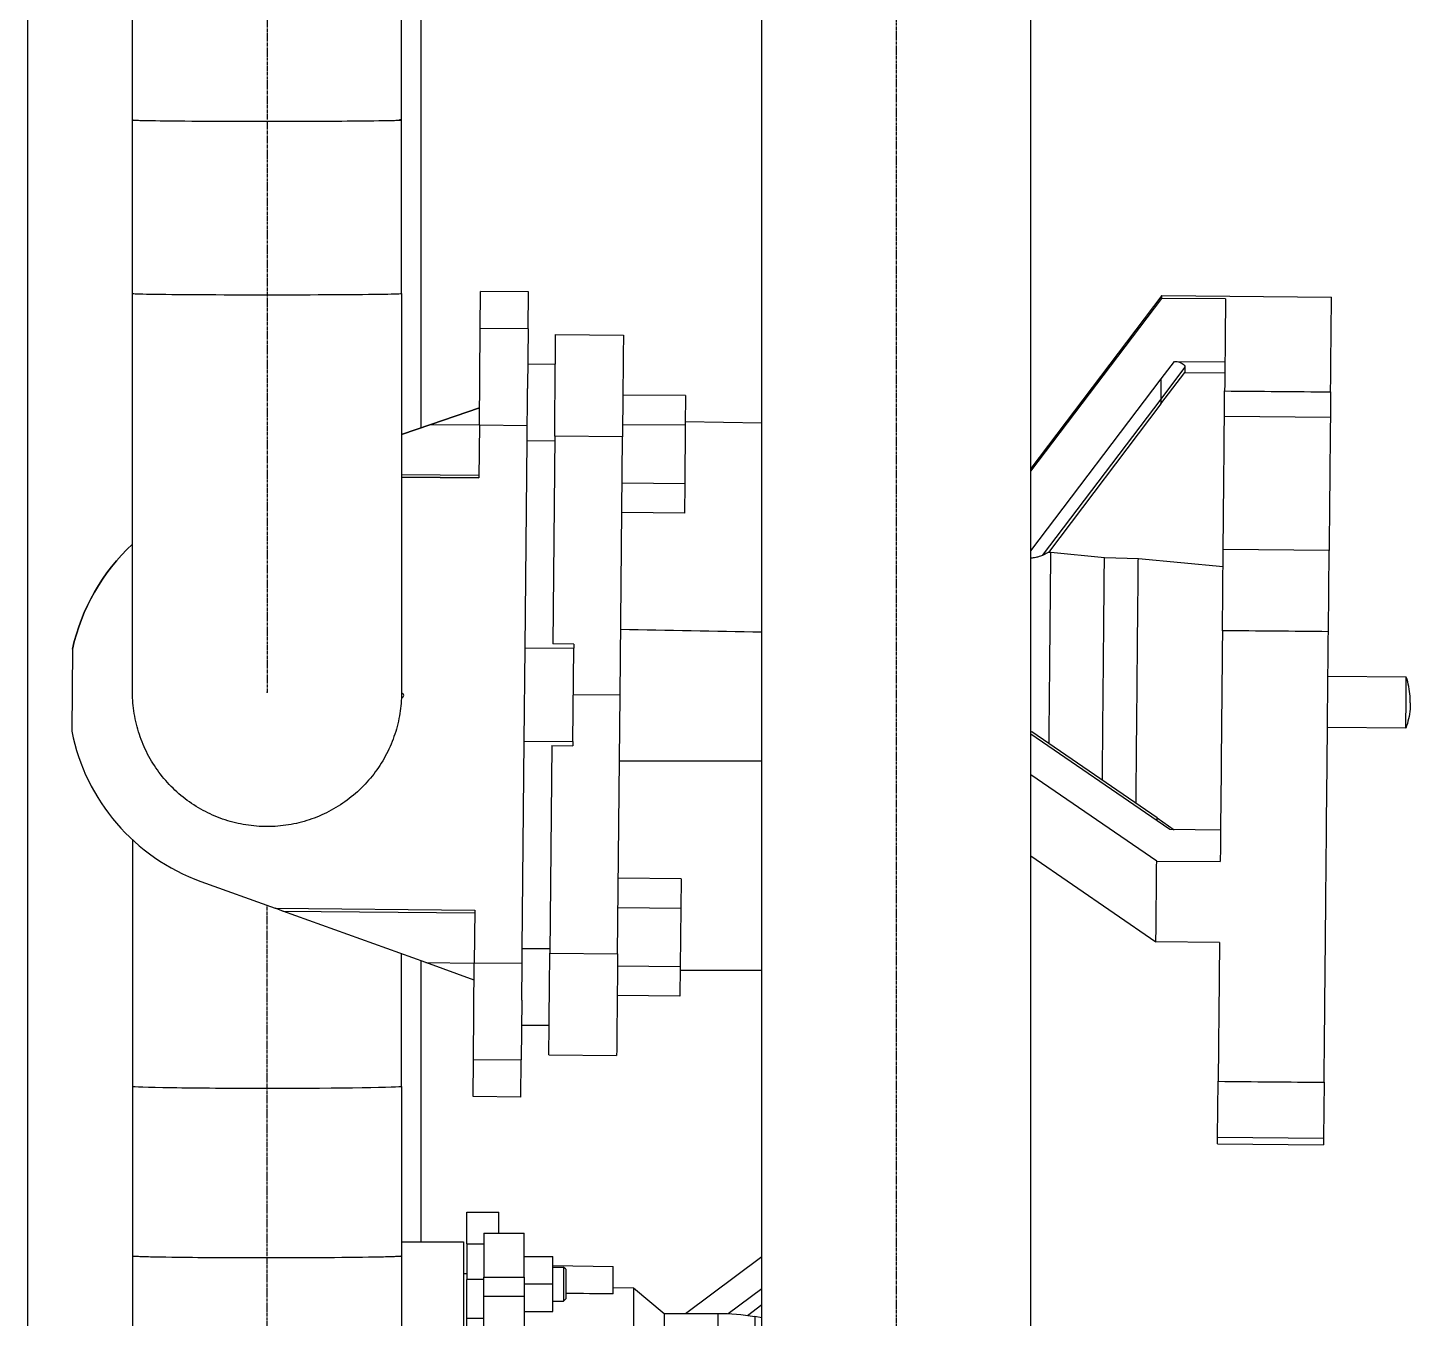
# Model space of a CAD drawing. Header units: millimetres. Extents: x 48717 to 75522, y 76128 to 88842.
# Drawn here: x 58023.9 to 58350.2, y 80764.2 to 81068.8 of the extents above; entities that cross this region are included whole.
import ezdxf

# ---------------------------------------------------------------- set-up
doc = ezdxf.new("R2010")
doc.units = ezdxf.units.MM
doc.linetypes.add('CENTER2', pattern=[1.125, 0.75, -0.125, 0.125, -0.125])
for name, color, linetype in [('Top (Plan) View2-CENTER', 1, 'CENTER2'), ('Top (Plan) View2-DV20-S1B-001a', 140, 'Continuous'), ('Top (Plan) View2-DV20-S1B-001d', 140, 'Continuous'), ('Top (Plan) View2-DV90-S1B-001d', 120, 'Continuous'), ('Top (Plan) View2-DV90-S1B-010a', 120, 'Continuous')]:
    doc.layers.add(name, color=color, linetype=linetype)

# ---------------------------------------------------------------- blocks, each defined once
blk = doc.blocks.new('*U805')
at = {"layer": 'Top (Plan) View2-DV20-S1B-001d', "color": 0, "linetype": 'ByBlock', "lineweight": -2}
blk.add_line((58023.88, 88604.54), (58023.88, 78949.52), dxfattribs=at)
blk = doc.blocks.new('*U809')
at = {"layer": 'Top (Plan) View2-DV90-S1B-010a', "color": 0, "linetype": 'ByBlock', "lineweight": -2}
for p, q in [((58130.68, 80997.79), (58130.76, 81006.53)), ((58142.06, 81006.43), (58130.76, 81006.53)), ((58141.98, 80997.68), (58142.06, 81006.43)), ((58291.56, 81005.52), (58260.62, 80964.73)), ((58260.62, 80964.11), (58291.56, 81004.89)), ((58291.56, 81005.52), (58331.56, 81005.15)), ((58306.56, 81004.75), (58291.56, 81004.89)), ((58130.47, 80975.03), (58130.68, 80997.79)), ((58141.98, 80997.68), (58130.68, 80997.79)), ((58141.98, 80997.68), (58141.85, 80983.61)), ((58148.47, 80996.37), (58148.47, 80996.37)), ((58148.47, 80996.37), (58164.47, 80996.22)), ((58148.47, 80996.37), (58164.47, 80996.22)), ((58148.47, 80996.37), (58164.47, 80996.22)), ((58164.47, 80996.22), (58164.47, 80996.22)), ((58141.9, 80989.43), (58148.4, 80989.37)), ((58141.9, 80989.43), (58148.4, 80989.37)), ((58141.9, 80989.43), (58148.4, 80989.37)), ((58291.33, 80981.13), (58296.98, 80988.57)), ((58291.38, 80985.9), (58294.49, 80990)), ((58294.49, 80990), (58306.42, 80989.88)), ((58260.62, 80945.35), (58291.38, 80985.9)), ((58291.32, 80979.98), (58296.97, 80987.42)), ((58296.97, 80987.42), (58306.39, 80987.33)), ((58179.14, 80981.94), (58164.34, 80982.07)), ((58179.14, 80981.93), (58164.34, 80982.07)), ((58179.14, 80981.93), (58179.07, 80975.01)), ((58179.14, 80981.94), (58179.14, 80981.93)), ((58263.36, 80944.24), (58291.33, 80981.13)), ((58306.3, 80977.06), (58306.35, 80983.04)), ((58331.35, 80982.81), (58331.3, 80976.82)), ((58130.51, 80979.03), (58119.05, 80975.14)), ((58119.05, 80975.14), (58130.51, 80979.03)), ((58291.32, 80979.98), (58264.75, 80944.94)), ((58119.05, 80975.14), (58112.13, 80972.79)), ((58112.13, 80972.79), (58119.05, 80975.14)), ((58119.05, 80975.14), (58130.47, 80975.03)), ((58130.47, 80975.03), (58130.35, 80962.53)), ((58130.47, 80975.03), (58141.77, 80974.92)), ((58164.27, 80975.14), (58179.07, 80975.01)), ((58179.07, 80975.01), (58178.94, 80961.15)), ((58179.08, 80975.85), (58197.12, 80975.52)), ((58306.3, 80977.06), (58331.3, 80976.82)), ((58141.28, 80922.43), (58141.74, 80971.35)), ((58141.74, 80971.35), (58148.24, 80971.29)), ((58148.25, 80972.36), (58147.79, 80923.37)), ((58164.24, 80972.21), (58148.25, 80972.36)), ((58163.67, 80911.22), (58164.24, 80972.21)), ((58112.13, 80963.35), (58130.36, 80963.17)), ((58130.35, 80962.53), (58112.13, 80962.71)), ((58112.13, 80962.71), (58130.35, 80962.53)), ((58130.35, 80962.53), (58112.13, 80962.71)), ((58178.94, 80961.15), (58164.14, 80961.29)), ((58178.94, 80961.15), (58178.88, 80954.22)), ((58178.88, 80954.22), (58164.08, 80954.36)), ((58305.82, 80926.47), (58306, 80945.63)), ((58331, 80945.39), (58306, 80945.63)), ((58330.82, 80926.23), (58331, 80945.39)), ((58277.98, 80943.66), (58265.34, 80944.89)), ((58285.98, 80943.43), (58277.98, 80943.65)), ((58305.96, 80941.5), (58285.98, 80943.43)), ((58197.12, 80926.12), (58163.82, 80926.72)), ((58141.07, 80900.43), (58141.28, 80922.43)), ((58141.28, 80922.43), (58141.28, 80922.43)), ((58141.28, 80922.43), (58152.78, 80922.32)), ((58141.28, 80922.43), (58152.78, 80922.32)), ((58152.79, 80923.32), (58147.79, 80923.37)), ((58152.57, 80900.32), (58152.78, 80922.32)), ((58152.79, 80923.32), (58152.78, 80922.32)), ((58152.78, 80922.32), (58152.78, 80922.32)), ((58034.47, 80922.13), (58034.29, 80902.74)), ((58034.47, 80922.13), (58034.47, 80922.13)), ((58349.22, 80915.48), (58330.72, 80915.65)), ((58048.63, 80912.3), (58048.63, 80912.3)), ((58112.12, 80911.7), (58112.12, 80911.7)), ((58163.67, 80911.22), (58152.67, 80911.32)), ((58163.1, 80850.23), (58163.67, 80911.22)), ((58349.11, 80903.48), (58330.61, 80903.65)), ((58140.61, 80851.51), (58141.07, 80900.43)), ((58141.07, 80900.43), (58152.57, 80900.32)), ((58152.57, 80900.32), (58152.56, 80899.32)), ((58290.4, 80881.62), (58260.62, 80902.05)), ((58290.41, 80882.29), (58260.82, 80902.58)), ((58147.56, 80899.37), (58147.1, 80850.38)), ((58147.56, 80899.37), (58152.56, 80899.32)), ((58147.56, 80899.37), (58152.56, 80899.32)), ((58147.56, 80899.37), (58147.56, 80899.37)), ((58197.12, 80895.7), (58163.53, 80895.72)), ((58290.31, 80872.12), (58260.62, 80892.49)), ((58293.45, 80879.53), (58290.4, 80881.62)), ((58290.41, 80882.29), (58294.45, 80879.52)), ((58305.38, 80879.42), (58293.45, 80879.53)), ((58260.62, 80873.31), (58290.13, 80853.07)), ((58290.31, 80872.12), (58305.31, 80871.98)), ((58064.75, 80867.32), (58082.31, 80860.98)), ((58178.07, 80867.94), (58163.27, 80868.08)), ((58178.07, 80867.94), (58178, 80861.01)), ((58082.31, 80860.98), (58129.4, 80860.54)), ((58084.13, 80860.32), (58082.31, 80860.98)), ((58117.86, 80848.15), (58084.13, 80860.32)), ((58084.13, 80860.32), (58129.39, 80859.9)), ((58129.4, 80860.54), (58129.28, 80848.04)), ((58163.2, 80861.15), (58178, 80861.01)), ((58178, 80861.01), (58177.87, 80847.16)), ((58140.61, 80851.51), (58147.11, 80851.45)), ((58305.13, 80852.93), (58290.13, 80853.07)), ((58129.24, 80844.04), (58117.86, 80848.15)), ((58117.86, 80848.15), (58129.28, 80848.04)), ((58129.06, 80825.28), (58129.28, 80848.04)), ((58140.58, 80847.94), (58129.28, 80848.04)), ((58147.1, 80850.38), (58163.1, 80850.23)), ((58177.87, 80847.16), (58163.07, 80847.29)), ((58177.87, 80847.16), (58177.81, 80840.23)), ((58197.12, 80846.3), (58177.86, 80846.32)), ((58140.5, 80839.26), (58140.36, 80825.18)), ((58177.81, 80840.23), (58163.01, 80840.37)), ((58140.44, 80833.43), (58146.94, 80833.37)), ((58128.98, 80816.54), (58129.06, 80825.28)), ((58129.06, 80825.28), (58140.36, 80825.18)), ((58140.28, 80816.44), (58140.36, 80825.18)), ((58146.88, 80826.37), (58162.87, 80826.22)), ((58304.7, 80806.98), (58304.82, 80820.15)), ((58329.82, 80819.92), (58329.7, 80806.75)), ((58140.28, 80816.44), (58128.98, 80816.54)), ((58304.69, 80805.39), (58329.68, 80805.16)), ((58304.7, 80806.98), (58329.7, 80806.75))]:
    blk.add_line(p, q, dxfattribs=at)
at = {"layer": 'Top (Plan) View2-DV90-S1B-010a', "color": 0, "linetype": 'ByBlock', "lineweight": -2, "extrusion": (0, 0, -1)}
for centre, radius, start, end in [((-58080.88, 80912), 47.5, 12.3151, 47.2386), ((-58080.38, 80912), 31.75, 179.9665, 180.5375), ((-58080.38, 80912), 31.75, 179.9748, 180)]:
    blk.add_arc(centre, radius, start, end, dxfattribs=at)
at = {"layer": 'Top (Plan) View2-DV90-S1B-010a', "color": 0, "linetype": 'ByBlock', "lineweight": -2}
for centre, radius, start, end in [((58080.88, 80912), 47.5, 132.7614, 167.6849), ((58255.69, 80845.33), 100.02, 84.4629, 84.8051), ((58080.88, 80912), 47.5, 191.2401, 250.153)]:
    blk.add_arc(centre, radius, start, end, dxfattribs=at)
for points in [[(58291.56, 81004.89), (58291.56, 81005.31), (58291.56, 81005.52), (58291.56, 81005.52)], [(58148.47, 80996.37), (58148.47, 80996.37), (58148.47, 80996.37), (58148.47, 80996.37)], [(58164.47, 80996.22), (58164.47, 80996.22), (58164.47, 80996.22), (58164.47, 80996.22)], [(58306.35, 80983.04), (58314.69, 80982.96), (58323.02, 80982.89), (58331.35, 80982.81)], [(58264.75, 80944.94), (58264.75, 80944.94), (58264.75, 80944.94), (58264.75, 80944.94)], [(58197.12, 80926.12), (58186.02, 80926.32), (58174.92, 80926.52), (58163.82, 80926.72)], [(58260.62, 80902.71), (58260.69, 80902.67), (58260.75, 80902.63), (58260.82, 80902.58)], [(58304.82, 80820.15), (58313.16, 80820.07), (58321.49, 80819.99), (58329.82, 80819.92)], [(58304.69, 80805.39), (58304.69, 80805.39), (58304.69, 80805.92), (58304.7, 80806.98)], [(58329.7, 80806.75), (58329.69, 80805.68), (58329.68, 80805.16), (58329.68, 80805.16)]]:
    blk.add_open_spline(points, degree=3, dxfattribs=at)
for points, knots in [([(58306.56, 81004.75), (58306.55, 81004.64), (58306.55, 81004.52), (58306.55, 81003.73), (58306.54, 81002.75), (58306.51, 81000.2), (58306.5, 80998.63), (58306.46, 80995), (58306.45, 80992.93), (58306.4, 80988.4), (58306.38, 80985.94), (58306.35, 80983.24), (58306.35, 80983.14), (58306.35, 80983.04)], [2.594127, 2.594127, 2.594127, 2.594127, 2.653141, 2.653141, 2.947935, 2.947935, 3.242728, 3.242728, 3.537522, 3.537522, 3.832315, 3.832315, 3.843407, 3.843407, 3.843407, 3.843407]), ([(58331.35, 80982.81), (58331.35, 80982.91), (58331.35, 80983), (58331.38, 80985.7), (58331.4, 80988.16), (58331.44, 80992.69), (58331.46, 80994.76), (58331.5, 80998.4), (58331.51, 80999.97), (58331.54, 81002.52), (58331.55, 81003.5), (58331.56, 81004.82), (58331.56, 81005.15), (58331.56, 81005.15), (58331.56, 81005.15), (58331.56, 81005.15)], [-3.843407, -3.843407, -3.843407, -3.843407, -3.832315, -3.832315, -3.537522, -3.537522, -3.242728, -3.242728, -2.947935, -2.947935, -2.653141, -2.653141, -2.358348, -2.358348, -2.358319, -2.358319, -2.358319, -2.358319]), ([(58148.25, 80972.36), (58148.27, 80975.38), (58148.32, 80980.11), (58148.37, 80985.86), (58148.41, 80989.65), (58148.44, 80992.7), (58148.46, 80995.58), (58148.47, 80996.37), (58148.47, 80996.37)], [0, 0, 0, 0, 0.00997212, 0.01495818, 0.01994423, 0.02493029, 0.02991635, 0.03981445, 0.03981445, 0.03981445, 0.03981445]), ([(58164.47, 80996.22), (58164.47, 80996.22), (58164.46, 80995.43), (58164.44, 80992.55), (58164.41, 80989.5), (58164.37, 80985.71), (58164.32, 80979.96), (58164.27, 80975.23), (58164.24, 80972.21)], [0.00007402, 0.00007402, 0.00007402, 0.00007402, 0.00997212, 0.01495818, 0.01994423, 0.02493029, 0.02991635, 0.03988847, 0.03988847, 0.03988847, 0.03988847]), ([(58294.49, 80990), (58294.71, 80989.99), (58294.93, 80989.98), (58295.34, 80989.92), (58295.53, 80989.88), (58295.95, 80989.74), (58296.16, 80989.64), (58296.53, 80989.41), (58296.67, 80989.27), (58296.89, 80988.98), (58296.98, 80988.78), (58296.98, 80988.57)], [0, 0, 0, 0, 0.0668671, 0.0668671, 0.1294366, 0.1294366, 0.2230373, 0.2230373, 0.3358807, 0.3358807, 0.469553, 0.469553, 0.469553, 0.469553]), ([(58296.98, 80988.57), (58296.98, 80987.84), (58296.97, 80987.45), (58296.97, 80987.42), (58296.97, 80987.42), (58296.97, 80987.42)], [-1.3349192, -1.3349192, -1.3349192, -1.3349192, -0.7185829, -0.7185829, -0.6957806, -0.6957806, -0.6957806, -0.6957806]), ([(58291.33, 80981.13), (58291.33, 80981.2), (58291.34, 80981.3), (58291.34, 80981.42), (58291.34, 80981.48), (58291.34, 80981.54), (58291.34, 80981.61), (58291.34, 80981.63), (58291.34, 80981.65), (58291.34, 80981.67), (58291.34, 80981.69), (58291.34, 80981.7), (58291.34, 80981.72), (58291.34, 80981.74), (58291.34, 80981.76), (58291.34, 80981.78), (58291.34, 80981.79), (58291.34, 80981.8), (58291.34, 80981.81), (58291.34, 80981.82), (58291.34, 80981.83), (58291.34, 80981.84), (58291.34, 80981.92), (58291.34, 80982.01), (58291.34, 80982.1), (58291.34, 80982.17), (58291.34, 80982.25), (58291.34, 80982.32), (58291.35, 80982.41), (58291.35, 80982.5), (58291.35, 80982.59), (58291.35, 80982.6), (58291.35, 80982.61), (58291.35, 80982.62), (58291.35, 80982.67), (58291.35, 80982.72), (58291.35, 80982.77), (58291.35, 80982.8), (58291.35, 80982.83), (58291.35, 80982.86), (58291.35, 80982.87), (58291.35, 80982.88), (58291.35, 80982.9), (58291.35, 80982.91), (58291.35, 80982.91), (58291.35, 80982.92), (58291.35, 80982.93), (58291.35, 80982.94), (58291.35, 80982.94), (58291.35, 80983.04), (58291.35, 80983.15), (58291.35, 80983.27), (58291.35, 80983.36), (58291.36, 80983.45), (58291.36, 80983.56), (58291.36, 80983.67), (58291.36, 80983.8), (58291.36, 80983.93), (58291.36, 80983.95), (58291.36, 80983.97), (58291.36, 80983.99), (58291.36, 80984.04), (58291.36, 80984.08), (58291.36, 80984.13), (58291.36, 80984.16), (58291.36, 80984.2), (58291.36, 80984.23), (58291.36, 80984.25), (58291.36, 80984.27), (58291.36, 80984.29), (58291.36, 80984.3), (58291.36, 80984.32), (58291.36, 80984.34), (58291.36, 80984.47), (58291.37, 80984.6), (58291.37, 80984.72), (58291.37, 80984.79), (58291.37, 80984.85), (58291.37, 80984.92), (58291.37, 80984.93), (58291.37, 80984.94), (58291.37, 80984.95), (58291.37, 80984.97), (58291.37, 80984.99), (58291.37, 80985.01), (58291.37, 80985.03), (58291.37, 80985.04), (58291.37, 80985.06), (58291.37, 80985.07), (58291.37, 80985.08), (58291.37, 80985.08), (58291.37, 80985.09), (58291.37, 80985.1), (58291.37, 80985.11), (58291.37, 80985.31), (58291.37, 80985.58), (58291.38, 80985.9)], [0, 0, 0, 0, 0.125, 0.125, 0.125, 0.1875, 0.1875, 0.1875, 0.204627, 0.204627, 0.204627, 0.21875, 0.21875, 0.21875, 0.234375, 0.234375, 0.234375, 0.242187, 0.242187, 0.242187, 0.25, 0.25, 0.25, 0.322759, 0.322759, 0.322759, 0.375, 0.375, 0.375, 0.432324, 0.432324, 0.432324, 0.4375, 0.4375, 0.4375, 0.46875, 0.46875, 0.46875, 0.484375, 0.484375, 0.484375, 0.492187, 0.492187, 0.492187, 0.496094, 0.496094, 0.496094, 0.5, 0.5, 0.5, 0.569968, 0.569968, 0.569968, 0.625, 0.625, 0.625, 0.6875, 0.6875, 0.6875, 0.69777, 0.69777, 0.69777, 0.71875, 0.71875, 0.71875, 0.734375, 0.734375, 0.734375, 0.742187, 0.742187, 0.742187, 0.75, 0.75, 0.75, 0.8125, 0.8125, 0.8125, 0.84375, 0.84375, 0.84375, 0.849812, 0.849812, 0.849812, 0.859375, 0.859375, 0.859375, 0.867187, 0.867187, 0.867187, 0.871094, 0.871094, 0.871094, 0.875, 0.875, 0.875, 1, 1, 1, 1]), ([(58141.74, 80971.35), (58141.77, 80974.76), (58141.81, 80979.3), (58141.84, 80982.93), (58141.85, 80983.61)], [0, 0, 0, 0, 0.01124878, 0.01404645, 0.01404645, 0.01404645, 0.01404645]), ([(58291.32, 80979.98), (58291.32, 80979.98), (58291.32, 80980.07), (58291.33, 80980.26), (58291.33, 80980.36), (58291.33, 80980.48), (58291.33, 80980.62), (58291.33, 80980.77), (58291.33, 80980.93), (58291.33, 80981.13)], [0.5006114, 0.5006114, 0.5006114, 0.5006114, 0.75, 0.75, 0.75, 0.875, 0.875, 0.875, 1, 1, 1, 1]), ([(58306, 80945.63), (58306.05, 80951.33), (58306.11, 80956.88), (58306.21, 80967.39), (58306.25, 80972.41), (58306.3, 80977.06)], [-3.64303, -3.64303, -3.64303, -3.64303, -1.821515, -1.821515, 0, 0, 0, 0]), ([(58331.3, 80976.82), (58331.25, 80972.17), (58331.2, 80967.16), (58331.11, 80956.64), (58331.05, 80951.1), (58331, 80945.39)], [-3.64303, -3.64303, -3.64303, -3.64303, -1.821515, -1.821515, 0, 0, 0, 0]), ([(58263.36, 80944.24), (58263.3, 80944.21), (58263.07, 80944.09), (58262.35, 80943.87), (58262.09, 80943.81), (58261.37, 80943.65), (58260.96, 80943.6), (58260.62, 80943.56)], [-0.47651, -0.47651, -0.47651, -0.47651, -0.3220674, -0.3220674, -0.2504389, -0.2504389, -0.1435959, -0.1435959, -0.1435959, -0.1435959]), ([(58264.75, 80944.94), (58264.75, 80944.94), (58264.75, 80944.94), (58264.74, 80944.94), (58264.74, 80944.94), (58264.73, 80944.93), (58264.71, 80944.92), (58264.63, 80944.88), (58264.53, 80944.83), (58264.16, 80944.64), (58263.81, 80944.47), (58263.36, 80944.24)], [-0.7702285, -0.7702285, -0.7702285, -0.7702285, -0.7376104, -0.7376104, -0.7023653, -0.7023653, -0.6108961, -0.6108961, -0.3876385, -0.3876385, 0, 0, 0, 0]), ([(58264.92, 80899.77), (58264.94, 80902.13), (58264.99, 80907.74), (58265.08, 80917.07), (58265.15, 80924.36), (58265.19, 80928.66), (58265.21, 80930.81), (58265.23, 80933.47), (58265.27, 80937.53), (58265.32, 80942.15), (58265.34, 80944.53), (58265.34, 80944.88), (58265.34, 80944.89)], [0.1978972, 0.1978972, 0.1978972, 0.1978972, 0.2291667, 0.2708333, 0.3229167, 0.34375, 0.3541667, 0.3645833, 0.3958333, 0.4375, 0.4791667, 0.5, 0.5, 0.5, 0.5]), ([(58277.49, 80891.15), (58277.51, 80893.21), (58277.56, 80898.3), (58277.64, 80906.96), (58277.73, 80916.74), (58277.8, 80923.79), (58277.83, 80927.95), (58277.85, 80930.04), (58277.88, 80932.61), (58277.91, 80936.54), (58277.96, 80941.01), (58277.98, 80943.31), (58277.98, 80943.66), (58277.98, 80943.66)], [0.1552198, 0.1552198, 0.1552198, 0.1552198, 0.1875, 0.2291667, 0.2708333, 0.3229167, 0.34375, 0.3541667, 0.3645833, 0.3958333, 0.4375, 0.4791667, 0.5, 0.5, 0.5, 0.5]), ([(58285.44, 80885.7), (58285.46, 80887.63), (58285.49, 80890.75), (58285.52, 80894.42), (58285.54, 80896.7), (58285.57, 80899.71), (58285.62, 80905.02), (58285.7, 80913.26), (58285.78, 80922.57), (58285.86, 80931.05), (58285.93, 80937.62), (58285.97, 80942.1), (58285.98, 80943.34), (58285.98, 80943.43), (58285.98, 80943.43)], [26.653735, 26.653735, 26.653735, 26.653735, 28.494679, 29.399272, 29.851568, 30.303865, 31.660754, 33.46994, 35.279126, 37.088312, 38.897498, 40.706684, 42.968167, 43.420463, 43.420463, 43.420463, 43.420463]), ([(58305.82, 80926.47), (58305.78, 80922.32), (58305.74, 80918.02), (58305.66, 80909.38), (58305.62, 80905.04), (58305.54, 80896.29), (58305.5, 80891.88), (58305.41, 80883.12), (58305.37, 80878.77), (58305.33, 80873.67), (58305.32, 80872.83), (58305.31, 80871.98)], [0.873245, 0.873245, 0.873245, 0.873245, 1.179174, 1.179174, 1.473967, 1.473967, 1.768761, 1.768761, 2.063554, 2.063554, 2.122565, 2.122565, 2.122565, 2.122565]), ([(58330.82, 80926.23), (58326.65, 80926.27), (58322.49, 80926.31), (58314.15, 80926.39), (58309.99, 80926.43), (58305.82, 80926.47)], [-2.500148, -2.500148, -2.500148, -2.500148, -1.250148, -1.250148, -0.000148, -0.000148, -0.000148, -0.000148]), ([(58329.82, 80819.92), (58329.82, 80819.97), (58329.82, 80820.02), (58329.84, 80821.48), (58329.85, 80823.17), (58329.89, 80827.13), (58329.91, 80829.4), (58329.96, 80834.5), (58329.99, 80837.34), (58330.04, 80843.55), (58330.08, 80846.92), (58330.14, 80854.11), (58330.18, 80857.92), (58330.25, 80865.89), (58330.29, 80870.04), (58330.37, 80878.54), (58330.41, 80882.89), (58330.5, 80891.65), (58330.54, 80896.06), (58330.62, 80904.8), (58330.66, 80909.14), (58330.74, 80917.78), (58330.78, 80922.08), (58330.82, 80926.23)], [-3.843407, -3.843407, -3.843407, -3.843407, -3.832315, -3.832315, -3.537522, -3.537522, -3.242728, -3.242728, -2.947935, -2.947935, -2.653141, -2.653141, -2.358348, -2.358348, -2.063554, -2.063554, -1.768761, -1.768761, -1.473967, -1.473967, -1.179174, -1.179174, -0.873245, -0.873245, -0.873245, -0.873245]), ([(58349.11, 80903.48), (58349.11, 80903.48), (58349.11, 80903.57), (58349.11, 80904.1), (58349.12, 80905.07), (58349.14, 80906.44), (58349.15, 80908.07), (58349.17, 80909.73), (58349.18, 80911.27), (58349.19, 80912.5), (58349.2, 80913.6), (58349.21, 80914.61), (58349.22, 80915.31), (58349.22, 80915.48), (58349.22, 80915.48)], [0.0000027, 0.0000027, 0.0000027, 0.0000027, 0.0666173, 0.1332347, 0.199852, 0.2664694, 0.3330867, 0.399704, 0.4663214, 0.5329387, 0.599556, 0.6661734, 0.7327907, 0.7994081, 0.7994081, 0.7994081, 0.7994081]), ([(58350.16, 80909.47), (58350.17, 80909.98), (58350.1, 80912.01), (58349.7, 80914.04), (58349.22, 80915.48)], [0, 0, 0, 0, 0.25, 1, 1, 1, 1]), ([(58350.16, 80909.47), (58350.16, 80908.96), (58350.06, 80906.93), (58349.62, 80904.91), (58349.11, 80903.48)], [0, 0, 0, 0, 0.25, 1, 1, 1, 1]), ([(58290.4, 80881.62), (58290.4, 80881.7), (58290.4, 80881.76), (58290.4, 80881.82), (58290.4, 80881.85), (58290.4, 80881.87), (58290.4, 80881.9), (58290.4, 80881.91), (58290.4, 80881.92), (58290.4, 80881.93), (58290.4, 80881.94), (58290.4, 80881.94), (58290.4, 80881.95), (58290.4, 80881.95), (58290.4, 80881.95), (58290.4, 80881.96), (58290.4, 80881.96), (58290.4, 80881.96), (58290.4, 80881.96), (58290.4, 80881.99), (58290.4, 80882.02), (58290.4, 80882.05), (58290.4, 80882.06), (58290.4, 80882.08), (58290.41, 80882.09), (58290.41, 80882.11), (58290.41, 80882.12), (58290.41, 80882.14), (58290.41, 80882.15), (58290.41, 80882.16), (58290.41, 80882.16), (58290.41, 80882.17), (58290.41, 80882.18), (58290.41, 80882.19), (58290.41, 80882.21), (58290.41, 80882.23), (58290.41, 80882.25), (58290.41, 80882.27), (58290.41, 80882.28), (58290.41, 80882.29), (58290.41, 80882.29), (58290.41, 80882.29), (58290.41, 80882.29)], [0, 0, 0, 0, 0.0625, 0.0625, 0.0625, 0.09375, 0.09375, 0.09375, 0.109375, 0.109375, 0.109375, 0.1171875, 0.1171875, 0.1171875, 0.1210937, 0.1210937, 0.1210937, 0.125, 0.125, 0.125, 0.1668865, 0.1668865, 0.1668865, 0.1875, 0.1875, 0.1875, 0.21875, 0.21875, 0.21875, 0.234375, 0.234375, 0.234375, 0.25, 0.25, 0.25, 0.3024311, 0.3024311, 0.3024311, 0.375, 0.375, 0.375, 0.4057788, 0.4057788, 0.4057788, 0.4057788]), ([(58290.13, 80853.07), (58290.16, 80856.02), (58290.19, 80859.1), (58290.25, 80865.46), (58290.28, 80868.75), (58290.31, 80872.12)], [-2.20364, -2.20364, -2.20364, -2.20364, -1.101395, -1.101395, 0, 0, 0, 0]), ([(58140.5, 80839.26), (58140.51, 80840.84), (58140.55, 80844.79), (58140.59, 80849.24), (58140.61, 80851.51)], [0.01595348, 0.01595348, 0.01595348, 0.01595348, 0.02249757, 0.02999676, 0.02999676, 0.02999676, 0.02999676]), ([(58305.13, 80852.93), (58305.12, 80852.19), (58305.12, 80851.47), (58305.08, 80847.16), (58305.05, 80843.79), (58304.99, 80837.58), (58304.96, 80834.74), (58304.91, 80829.63), (58304.89, 80827.36), (58304.85, 80823.41), (58304.84, 80821.72), (58304.83, 80820.26), (58304.82, 80820.2), (58304.82, 80820.15)], [2.594127, 2.594127, 2.594127, 2.594127, 2.653141, 2.653141, 2.947935, 2.947935, 3.242728, 3.242728, 3.537522, 3.537522, 3.832315, 3.832315, 3.843407, 3.843407, 3.843407, 3.843407]), ([(58146.88, 80826.37), (58146.88, 80826.37), (58146.88, 80827.16), (58146.91, 80830.04), (58146.94, 80833.09), (58146.97, 80836.87), (58147.03, 80842.63), (58147.07, 80847.36), (58147.1, 80850.38)], [0.00007451, 0.00007451, 0.00007451, 0.00007451, 0.00997212, 0.01495818, 0.01994423, 0.02493029, 0.02991635, 0.03988847, 0.03988847, 0.03988847, 0.03988847]), ([(58163.1, 80850.23), (58163.07, 80847.21), (58163.03, 80842.48), (58162.97, 80836.72), (58162.94, 80832.94), (58162.91, 80829.89), (58162.88, 80827.01), (58162.87, 80826.22), (58162.87, 80826.22)], [0, 0, 0, 0, 0.00997212, 0.01495818, 0.01994423, 0.02493029, 0.02991635, 0.03981396, 0.03981396, 0.03981396, 0.03981396])]:
    blk.add_open_spline(points, degree=3, knots=knots, dxfattribs=at)
blk = doc.blocks.new('*U814')
at = {"layer": 'Top (Plan) View2-CENTER'}
blk.add_line((58080.38, 81317.12), (58080.38, 81046.99), dxfattribs=at)
at = {"layer": 'Top (Plan) View2-DV90-S1B-010a', "color": 0, "linetype": 'ByBlock', "lineweight": -2}
for p, q in [((58048.63, 81392.62), (58048.63, 81440.87)), ((58112.13, 81392.62), (58112.13, 81440.87)), ((58048.63, 81046.99), (58048.63, 81320.52)), ((58112.13, 81046.99), (58112.13, 81320.52))]:
    blk.add_line(p, q, dxfattribs=at)
for start_param, end_param in [(0, 1.570796), (1.570796, 3.141593)]:
    blk.add_ellipse((58080.38, 81046.99), major_axis=(-31.75, 0), ratio=0.01, start_param=start_param, end_param=end_param, dxfattribs=at)
blk = doc.blocks.new('*U815')
at = {"layer": 'Top (Plan) View2-CENTER'}
for p, q in [((58080.38, 81046.68), (58080.38, 81006.05)), ((58080.38, 81006.05), (58080.38, 80912)), ((58080.38, 80912), (58080.38, 80912))]:
    blk.add_line(p, q, dxfattribs=at)
blk.add_point((58080.38, 80912), dxfattribs=at)
at = {"layer": 'Top (Plan) View2-DV90-S1B-010a', "color": 0, "linetype": 'ByBlock', "lineweight": -2}
for p, q in [((58048.63, 81006.05), (58048.63, 81046.99)), ((58112.13, 81006.05), (58112.13, 81046.99)), ((58112.12, 80911.7), (58112.12, 80911.7))]:
    blk.add_line(p, q, dxfattribs=at)
at = {"layer": 'Top (Plan) View2-DV90-S1B-010a', "color": 0, "linetype": 'ByBlock', "lineweight": -2, "extrusion": (0, 0, -1)}
blk.add_arc((-58080.38, 80912), 31.75, 179.9978, 180.5375, dxfattribs=at)
at = {"layer": 'Top (Plan) View2-DV90-S1B-010a', "color": 0, "linetype": 'ByBlock', "lineweight": -2, "extrusion": (-1.33391e-23, -7.44987e-36, -1)}
blk.add_arc((-58080.38, 80912), 31.75, 180, 180.5375, dxfattribs=at)
at = {"layer": 'Top (Plan) View2-DV90-S1B-010a', "color": 0, "linetype": 'ByBlock', "lineweight": -2}
for centre in [(58080.38, 81046.99), (58080.38, 81006.05)]:
    blk.add_ellipse(centre, major_axis=(-31.75, 0), ratio=0.01, start_param=0, end_param=3.141593, dxfattribs=at)
at = {"layer": 'Top (Plan) View2-DV90-S1B-010a', "color": 0, "linetype": 'ByBlock', "lineweight": -2, "extrusion": (0, 0, -1)}
blk.add_ellipse((58112.13, 81047), major_axis=(0.5, 0), ratio=0.01, start_param=1.570781, end_param=4.712373, dxfattribs=at)
at = {"layer": 'Top (Plan) View2-DV90-S1B-010a', "color": 0, "linetype": 'ByBlock', "lineweight": -2}
for points, knots in [([(58112.12, 80911.7), (58112.11, 80910.12), (58111.98, 80908.53), (58111.46, 80905.31), (58111.06, 80903.66), (58110.01, 80900.47), (58109.35, 80898.91), (58107.81, 80895.93), (58106.92, 80894.49), (58104.92, 80891.79), (58103.81, 80890.51), (58101.41, 80888.16), (58100.11, 80887.07), (58097.37, 80885.13), (58095.92, 80884.26), (58092.91, 80882.78), (58091.33, 80882.15), (58088.12, 80881.16), (58086.47, 80880.8), (58083.14, 80880.33), (58081.46, 80880.22), (58078.1, 80880.29), (58076.41, 80880.45), (58073.11, 80881.05), (58071.47, 80881.48), (58068.3, 80882.59), (58066.75, 80883.27), (58063.8, 80884.87), (58062.38, 80885.79), (58059.71, 80887.84), (58058.46, 80888.97), (58056.15, 80891.41), (58055.09, 80892.73), (58053.19, 80895.51), (58052.36, 80896.98), (58050.93, 80900.02), (58050.33, 80901.6), (58049.4, 80904.83), (58049.06, 80906.49), (58048.76, 80908.99), (58048.69, 80909.82), (58048.64, 80911.08), (58048.63, 80911.5), (58048.63, 80911.94), (58048.63, 80911.95), (58048.63, 80911.97), (58048.63, 80911.97), (58048.63, 80911.98), (58048.63, 80911.98), (58048.63, 80911.99), (58048.63, 80911.99), (58048.63, 80911.99), (58048.63, 80911.99), (58048.63, 80912), (58048.63, 80912), (58048.63, 80912), (58048.63, 80912), (58048.63, 80912), (58048.63, 80912), (58048.63, 80912.01), (58048.63, 80912.03), (58048.63, 80912.13), (58048.63, 80912.27), (58048.63, 80912.78), (58048.63, 80913.21), (58048.63, 80914.33), (58048.63, 80915.02), (58048.63, 80916.65), (58048.63, 80917.6), (58048.63, 80919.74), (58048.63, 80920.93), (58048.63, 80923.56), (58048.63, 80924.99), (58048.63, 80928.08), (58048.63, 80929.74), (58048.63, 80933.27), (58048.63, 80935.14), (58048.63, 80939.08), (58048.63, 80941.15), (58048.63, 80945.46), (58048.63, 80947.71), (58048.63, 80952.36), (58048.63, 80954.77), (58048.63, 80959.72), (58048.63, 80962.27), (58048.63, 80967.48), (58048.63, 80970.15), (58048.63, 80975.57), (58048.63, 80978.33), (58048.63, 80983.92), (58048.63, 80986.76), (58048.63, 80992.47), (58048.63, 80995.36), (58048.63, 81000.84), (58048.63, 81003.45), (58048.63, 81006.05)], [0, 0, 0, 0, 4.753516, 4.753516, 9.793131, 9.793131, 14.834303, 14.834303, 19.875469, 19.875469, 24.916635, 24.916635, 29.957801, 29.957801, 34.998968, 34.998968, 40.040134, 40.040134, 45.0813, 45.0813, 50.122466, 50.122466, 55.163632, 55.163632, 60.204798, 60.204798, 65.245964, 65.245964, 70.28713, 70.28713, 75.328296, 75.328296, 80.369462, 80.369462, 85.410629, 85.410629, 90.451795, 90.451795, 95.492961, 95.492961, 98.007561, 98.007561, 99.266117, 99.266117, 99.316189, 99.316189, 99.323611, 99.323611, 99.331072, 99.331072, 99.338596, 99.338596, 99.353812, 99.353812, 99.47386, 99.47386, 99.71087, 99.71087, 100.421898, 100.421898, 102.555104, 102.555104, 108.957961, 108.957961, 117.680561, 117.680561, 126.399201, 126.399201, 135.117781, 135.117781, 143.83635, 143.83635, 152.554916, 152.554916, 161.273481, 161.273481, 169.992045, 169.992045, 178.710609, 178.710609, 187.429172, 187.429172, 196.147736, 196.147736, 204.866299, 204.866299, 213.584863, 213.584863, 222.303426, 222.303426, 231.021989, 231.021989, 239.740552, 239.740552, 247.547871, 247.547871, 247.547871, 247.547871]), ([(58112.13, 81006.05), (58112.13, 81003.14), (58112.13, 81000.23), (58112.13, 80994.45), (58112.13, 80991.57), (58112.13, 80985.86), (58112.13, 80983.03), (58112.13, 80977.46), (58112.13, 80974.7), (58112.13, 80969.3), (58112.13, 80966.64), (58112.13, 80961.46), (58112.13, 80958.93), (58112.13, 80954), (58112.13, 80951.61), (58112.13, 80946.99), (58112.13, 80944.76), (58112.13, 80940.49), (58112.13, 80938.44), (58112.13, 80934.55), (58112.13, 80932.69), (58112.13, 80929.21), (58112.13, 80927.57), (58112.13, 80924.53), (58112.13, 80923.12), (58112.13, 80920.55), (58112.13, 80919.38), (58112.13, 80917.29), (58112.13, 80916.37), (58112.13, 80914.79), (58112.13, 80914.13), (58112.13, 80913.07), (58112.13, 80912.67), (58112.13, 80912.27), (58112.13, 80912.17), (58112.13, 80912.07), (58112.13, 80912.04), (58112.13, 80912.01), (58112.13, 80912.01), (58112.13, 80912), (58112.13, 80912), (58112.13, 80912)], [0, 0, 0, 0, 8.724707, 8.724707, 17.443261, 17.443261, 26.161823, 26.161823, 34.880386, 34.880386, 43.598949, 43.598949, 52.317512, 52.317512, 61.036074, 61.036074, 69.754637, 69.754637, 78.4732, 78.4732, 87.191762, 87.191762, 95.910324, 95.910324, 104.628886, 104.628886, 113.347447, 113.347447, 122.066007, 122.066007, 130.784563, 130.784563, 139.503107, 139.503107, 143.85889, 143.85889, 146.037323, 146.037323, 147.671102, 147.671102, 147.951469, 147.951469, 147.951469, 147.951469])]:
    blk.add_open_spline(points, degree=3, knots=knots, dxfattribs=at)
blk = doc.blocks.new('*U816')
at = {"layer": 'Top (Plan) View2-DV90-S1B-010a', "color": 0, "linetype": 'ByBlock', "lineweight": -2}
blk.add_arc((58112.119838, 80911.203938), 0.5, 269.46094774, 89.46094774, dxfattribs=at)
blk = doc.blocks.new('*U817')
at = {"layer": 'Top (Plan) View2-CENTER'}
for p, q in [((58080.38, 80818.9), (58080.38, 80861.68)), ((58080.38, 80778.91), (58080.38, 80818.9))]:
    blk.add_line(p, q, dxfattribs=at)
at = {"layer": 'Top (Plan) View2-DV90-S1B-010a', "color": 0, "linetype": 'ByBlock', "lineweight": -2}
for p, q in [((58048.63, 80877.12), (58048.63, 80818.9)), ((58112.13, 80818.9), (58112.13, 80850.22)), ((58048.63, 80818.9), (58048.63, 80778.91)), ((58112.13, 80818.9), (58112.13, 80778.91))]:
    blk.add_line(p, q, dxfattribs=at)
at = {"layer": 'Top (Plan) View2-DV90-S1B-010a', "color": 0, "linetype": 'ByBlock', "lineweight": -2, "extrusion": (0, 0, -1)}
for centre, start_param, end_param in [((58080.38, 80818.9), 1.570796, 3.141593), ((58080.38, 80818.9), 0, 1.570796), ((58080.38, 80778.91), 0, 3.141593)]:
    blk.add_ellipse(centre, major_axis=(31.75, 0), ratio=0.013999, start_param=start_param, end_param=end_param, dxfattribs=at)
blk = doc.blocks.new('*U818')
at = {"layer": 'Top (Plan) View2-CENTER'}
blk.add_line((58080.38, 80679.3), (58080.38, 80778.46), dxfattribs=at)
at = {"layer": 'Top (Plan) View2-DV90-S1B-010a', "color": 0, "linetype": 'ByBlock', "lineweight": -2}
for p, q in [((58048.63, 80778.91), (58048.63, 80679.3)), ((58112.13, 80778.91), (58112.13, 80679.3))]:
    blk.add_line(p, q, dxfattribs=at)
at = {"layer": 'Top (Plan) View2-DV90-S1B-010a', "color": 0, "linetype": 'ByBlock', "lineweight": -2, "extrusion": (0, 0, -1)}
for start_param, end_param in [(1.570796, 3.141593), (0, 1.570796)]:
    blk.add_ellipse((58080.38, 80778.91), major_axis=(31.75, 0), ratio=0.013999, start_param=start_param, end_param=end_param, dxfattribs=at)
blk = doc.blocks.new('*U819')
at = {"layer": 'Top (Plan) View2-DV20-S1B-001a', "color": 0, "linetype": 'ByBlock', "lineweight": -2}
for p, q in [((58116.75, 80782.3), (58116.75, 80812.3)), ((58127.55, 80781.8), (58127.55, 80789.3)), ((58127.55, 80789.3), (58135.05, 80789.3)), ((58135.05, 80784.3), (58135.05, 80789.3)), ((58112.13, 80782.3), (58126.75, 80782.3)), ((58126.75, 80782.3), (58126.75, 80708.3)), ((58131.55, 80784.3), (58141.05, 80784.3)), ((58131.55, 80784.3), (58131.55, 80773.97)), ((58141.05, 80773.97), (58141.05, 80784.3)), ((58127.55, 80781.8), (58127.55, 80773.39)), ((58127.55, 80781.8), (58131.55, 80781.8)), ((58141.05, 80778.8), (58147.85, 80778.8)), ((58147.85, 80772.3), (58147.85, 80778.8)), ((58179.13, 80765.4), (58197.12, 80778.82)), ((58147.85, 80776.68), (58162.05, 80776.43)), ((58147.85, 80776.3), (58150.35, 80776.3)), ((58150.35, 80776.3), (58150.35, 80768.3)), ((58150.85, 80775.8), (58150.35, 80776.3)), ((58150.85, 80775.8), (58150.85, 80768.8)), ((58162.05, 80769.97), (58162.05, 80776.43)), ((58126.75, 80774.8), (58127.55, 80774.8)), ((58127.55, 80764.25), (58127.55, 80773.39)), ((58131.55, 80773.39), (58127.55, 80773.39)), ((58131.55, 80769.39), (58131.55, 80773.97)), ((58131.55, 80773.97), (58141.05, 80773.97)), ((58141.05, 80773.97), (58141.05, 80769.39)), ((58147.85, 80772.3), (58141.05, 80772.3)), ((58147.85, 80765.8), (58147.85, 80772.3)), ((58131.55, 80760.32), (58131.55, 80769.39)), ((58141.05, 80769.39), (58131.55, 80769.39)), ((58141.05, 80769.39), (58141.05, 80755.47)), ((58166.84, 80771.35), (58162.05, 80771.43)), ((58166.84, 80771.35), (58166.84, 80719.25)), ((58174.05, 80765.3), (58166.84, 80771.35)), ((58189.21, 80765.34), (58197.12, 80771.24)), ((58141.05, 80765.8), (58147.85, 80765.8)), ((58147.85, 80768.3), (58150.35, 80768.3)), ((58150.85, 80768.8), (58150.35, 80768.3)), ((58193.72, 80764.91), (58197.12, 80767.45)), ((58127.55, 80726.9), (58127.55, 80764.25)), ((58127.55, 80764.25), (58131.55, 80764.25)), ((58174.05, 80765.4), (58174.05, 80725.2)), ((58174.05, 80765.4), (58186.77, 80765.4)), ((58186.77, 80765.4), (58186.77, 80751.3)), ((58195.45, 80764.64), (58195.45, 80751.3)), ((58197.12, 80764.34), (58195.45, 80764.64)), ((58135.05, 80758.3), (58131.55, 80760.32)), ((58135.05, 80758.3), (58135.05, 80755.47)), ((58135.05, 80735.13), (58135.05, 80755.47)), ((58135.05, 80755.47), (58141.05, 80755.47)), ((58141.05, 80755.47), (58141.05, 80735.13)), ((58197.12, 80751.3), (58178.48, 80751.3)), ((58178.48, 80739.3), (58197.12, 80739.3)), ((58186.77, 80739.3), (58186.77, 80725.2)), ((58195.45, 80739.3), (58195.45, 80725.96)), ((58135.05, 80735.13), (58135.05, 80732.3)), ((58141.05, 80735.13), (58135.05, 80735.13)), ((58141.05, 80735.13), (58141.05, 80721.21)), ((58131.55, 80730.28), (58135.05, 80732.3)), ((58131.55, 80721.21), (58131.55, 80730.28)), ((58127.55, 80725.81), (58127.55, 80726.9)), ((58127.55, 80726.9), (58131.55, 80726.9)), ((58127.55, 80717.21), (58127.55, 80725.81)), ((58131.55, 80725.81), (58127.55, 80725.81)), ((58141.05, 80724.8), (58147.85, 80724.8)), ((58147.85, 80718.3), (58147.85, 80724.8)), ((58174.05, 80725.3), (58166.84, 80719.25)), ((58174.05, 80725.2), (58186.77, 80725.2)), ((58179.13, 80725.2), (58197.12, 80711.78)), ((58197.12, 80719.36), (58189.21, 80725.26)), ((58193.72, 80725.69), (58197.12, 80723.15)), ((58197.12, 80726.26), (58195.45, 80725.96)), ((58131.55, 80721.21), (58141.05, 80721.21)), ((58131.55, 80716.63), (58131.55, 80721.21)), ((58141.05, 80721.21), (58141.05, 80716.63)), ((58147.85, 80722.3), (58150.35, 80722.3)), ((58150.35, 80722.3), (58150.35, 80714.3)), ((58150.85, 80721.8), (58150.35, 80722.3)), ((58150.85, 80721.8), (58150.85, 80714.8)), ((58162.05, 80714.17), (58162.05, 80720.63)), ((58127.55, 80717.21), (58127.55, 80708.8)), ((58127.55, 80717.21), (58131.55, 80717.21)), ((58147.85, 80718.3), (58141.05, 80718.3)), ((58147.85, 80711.8), (58147.85, 80718.3)), ((58166.84, 80719.25), (58162.05, 80719.17)), ((58126.75, 80715.8), (58127.55, 80715.8)), ((58131.55, 80716.63), (58131.55, 80706.3)), ((58141.05, 80716.63), (58131.55, 80716.63)), ((58141.05, 80706.3), (58141.05, 80716.63)), ((58147.85, 80714.3), (58150.35, 80714.3)), ((58147.85, 80713.92), (58162.05, 80714.17)), ((58150.85, 80714.8), (58150.35, 80714.3)), ((58141.05, 80711.8), (58147.85, 80711.8)), ((58112.13, 80708.3), (58126.75, 80708.3)), ((58116.75, 80678.3), (58116.75, 80708.3)), ((58127.55, 80708.8), (58131.55, 80708.8)), ((58141.05, 80706.3), (58131.55, 80706.3)), ((58112.3, 80678.3), (58116.75, 80678.3))]:
    blk.add_line(p, q, dxfattribs=at)
at = {"layer": 'Top (Plan) View2-DV20-S1B-001a', "color": 0, "linetype": 'ByBlock', "lineweight": -2, "extrusion": (0, 0, -1)}
blk.add_arc((-58186.77, 80715.4), 50, 90, 100, dxfattribs=at)
at = {"layer": 'Top (Plan) View2-DV20-S1B-001a', "color": 0, "linetype": 'ByBlock', "lineweight": -2}
blk.add_arc((58186.77, 80775.2), 50, 270, 280, dxfattribs=at)
for points in [[(58162.05, 80769.97), (58158.33, 80770.01), (58154.6, 80770.06), (58150.85, 80770.1)], [(58162.05, 80720.63), (58158.32, 80720.59), (58154.58, 80720.54), (58150.85, 80720.5)]]:
    blk.add_open_spline(points, degree=3, dxfattribs=at)
blk.add_open_spline([(58178.48, 80739.3), (58178.86, 80741.22), (58179.05, 80743.25), (58179.05, 80747.35), (58178.86, 80749.38), (58178.48, 80751.3)], degree=3, knots=[0, 0, 0, 0, 0.615225, 0.615225, 1.230659, 1.230659, 1.230659, 1.230659], dxfattribs=at)
blk = doc.blocks.new('*U820')
at = {"layer": 'Top (Plan) View2-DV20-S1B-001a', "color": 0, "linetype": 'ByBlock', "lineweight": -2}
for p, q in [((58116.75, 81392.62), (58116.75, 81441.69)), ((58116.75, 80974.36), (58116.75, 81321.6)), ((58116.75, 80812.3), (58116.75, 80848.55))]:
    blk.add_line(p, q, dxfattribs=at)
blk = doc.blocks.new('*U834')
at = {"layer": 'Top (Plan) View2-CENTER'}
blk.add_line((58228.87, 87624.26), (58228.87, 77714.33), dxfattribs=at)
at = {"layer": 'Top (Plan) View2-DV90-S1B-001d', "color": 0, "linetype": 'ByBlock', "lineweight": -2}
for p, q in [((58197.12, 77714.33), (58197.12, 87624.58)), ((58260.62, 77714.33), (58260.62, 87624.58))]:
    blk.add_line(p, q, dxfattribs=at)

msp = doc.modelspace()

# ---------------------------------------------------------------- block references
at = {"layer": 'Top (Plan) View2-DV20-S1B-001a'}
for name in ['*U820', '*U819']:
    msp.add_blockref(name, (0, 0), dxfattribs=at)
at = {"layer": 'Top (Plan) View2-DV20-S1B-001d'}
msp.add_blockref('*U805', (0, 0), dxfattribs=at)
at = {"layer": 'Top (Plan) View2-DV90-S1B-001d'}
msp.add_blockref('*U834', (0, 0), dxfattribs=at)
at = {"layer": 'Top (Plan) View2-DV90-S1B-010a'}
for name in ['*U814', '*U815', '*U809', '*U816', '*U817', '*U818']:
    msp.add_blockref(name, (0, 0), dxfattribs=at)

doc.saveas('drawing.dxf')
